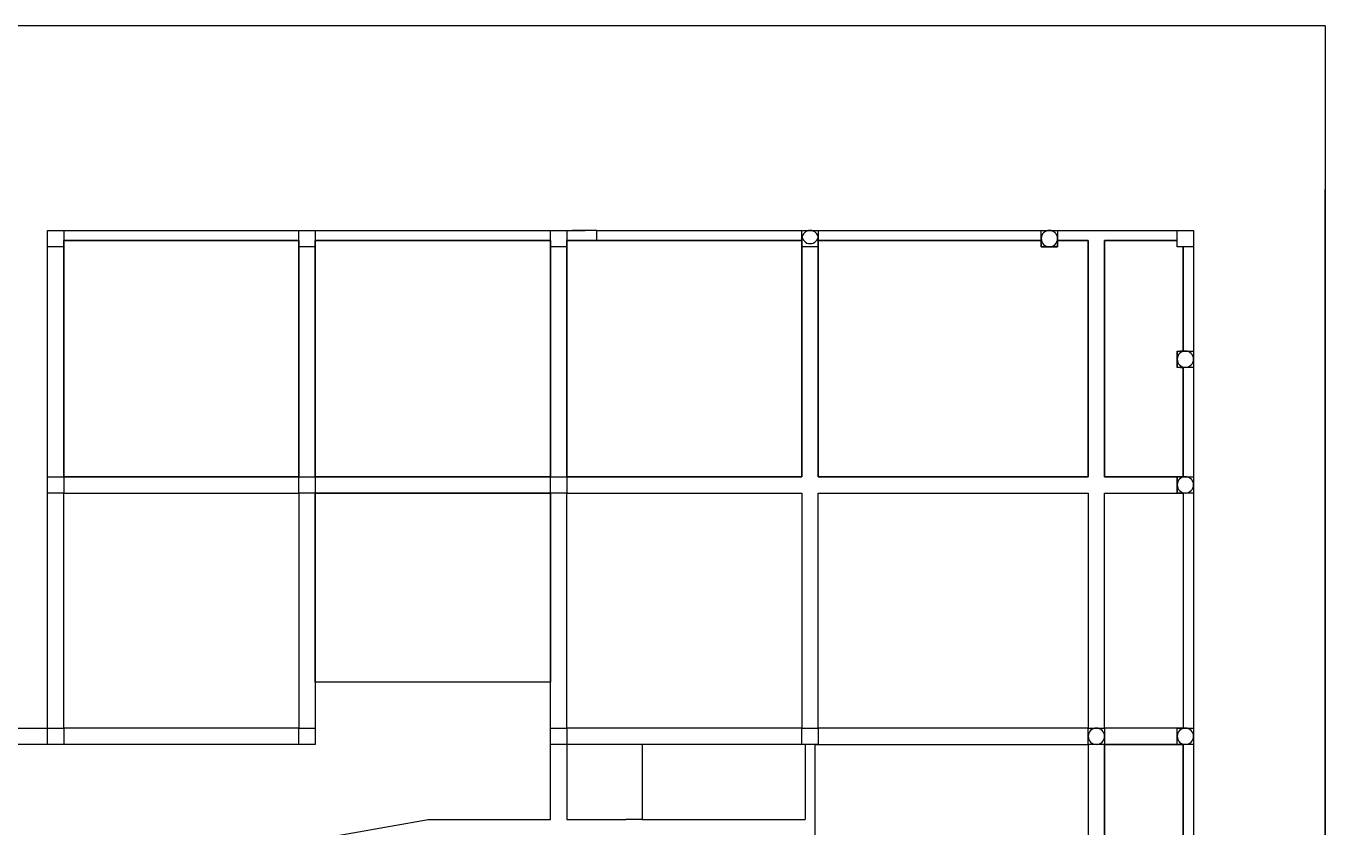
# Model space of a CAD drawing. Header units: inches. Extents: x 2751 to 16603, y -224 to 3976.
# Drawn here: x 4819 to 7995, y 2017 to 3976 of the extents above; entities that cross this region are included whole.
import ezdxf

# ---------------------------------------------------------------- set-up
doc = ezdxf.new("R2010")
doc.units = ezdxf.units.IN
doc.layers.add('A4_OP', color=7, linetype='Continuous')

msp = doc.modelspace()

# ---------------------------------------------------------------- linework, layer by layer
for p, q in [((7995.1, 3976), (2873.1, 3976)), ((7995.1, 3976), (7995.1, -224)), ((7995.1, 191), (7995.1, 3576))]:
    msp.add_line(p, q)
at = {"layer": 'A4_OP'}
for points in [[(4871.1, 3476), (4911.1, 3476)], [(4871.1, 3436), (4871.1, 3476)], [(4871.1, 2853.5), (4871.1, 3476)], [(4871.1, 3476), (5506.1, 3476)], [(4911.1, 3476), (4911.1, 3436)], [(5486.1, 3476), (5526.1, 3476)], [(5486.1, 3436), (5486.1, 3476)], [(5486.1, 3476), (5526.1, 3476)], [(5486.1, 3436), (5486.1, 3476)], [(5506.1, 3476), (6121.1, 3476)], [(5526.1, 3476), (5526.1, 3436)], [(5526.1, 3476), (5526.1, 3436)], [(6101.1, 3476), (6141.1, 3476)], [(6101.1, 3436), (6101.1, 3476)], [(6101.1, 3476), (6141.1, 3476)], [(6101.1, 3436), (6101.1, 3476)], [(6121.1, 3476), (6186.1, 3476)], [(6141.1, 3476), (6141.1, 3436)], [(6141.1, 3476), (6141.1, 3436)], [(6214.3, 3476), (6154.3, 3476)], [(6214.3, 3451), (6214.3, 3476)], [(6214.3, 3476), (6736.1, 3476)], [(6716.1, 3476), (6756.1, 3476)], [(6716.1, 3436), (6716.1, 3476)], [(6736.1, 3476), (7436.1, 3476)], [(6756.1, 3476), (6756.1, 3436)], [(7301.1, 3476), (7341.1, 3476)], [(7301.1, 3436), (7301.1, 3476)], [(7341.1, 3476), (7341.1, 3436)], [(7436.1, 3476), (7673.6, 3476)], [(7633.6, 3476), (7673.6, 3476)], [(7633.6, 3436), (7633.6, 3476)], [(7673.6, 3476), (7673.6, 3436)], [(7673.6, 3476), (7673.6, 2853.5)], [(4911.1, 3436), (4871.1, 3436)], [(4911.1, 2873.5), (4911.1, 3451)], [(4911.1, 3451), (5486.1, 3451)], [(5486.1, 3451), (4911.1, 3451)], [(4911.1, 3451), (4911.1, 2873.5)], [(5486.1, 3451), (5486.1, 2873.5)], [(5486.1, 2873.5), (5486.1, 3451)], [(5526.1, 3436), (5486.1, 3436)], [(5526.1, 3436), (5486.1, 3436)], [(5526.1, 2873.5), (5526.1, 3451)], [(5526.1, 3451), (6101.1, 3451)], [(6101.1, 3451), (5526.1, 3451)], [(5526.1, 3451), (5526.1, 2873.5)], [(6101.1, 3451), (6101.1, 2873.5)], [(6101.1, 2873.5), (6101.1, 3451)], [(6141.1, 3436), (6101.1, 3436)], [(6141.1, 3436), (6101.1, 3436)], [(6141.1, 2873.5), (6141.1, 3451)], [(6141.1, 3451), (6716.1, 3451)], [(6214.3, 3451), (6141.1, 3451)], [(6141.1, 3451), (6141.1, 2873.5)], [(6154.3, 3451), (6214.3, 3451)], [(6716.1, 3451), (6214.3, 3451)], [(6716.1, 3451), (6716.1, 2873.5)], [(6716.1, 2873.5), (6716.1, 3451)], [(6756.1, 3436), (6716.1, 3436)], [(6756.1, 2873.5), (6756.1, 3451)], [(6756.1, 3451), (7301.1, 3451)], [(6756.1, 3451), (6756.1, 2873.5)], [(7301.1, 3451), (6756.1, 3451)], [(7301.1, 3443.5), (7301.1, 3436)], [(7301.1, 3436), (7341.1, 3436)], [(7341.1, 3436), (7301.1, 3436)], [(7341.1, 3451), (7416.1, 3451)], [(7416.1, 3451), (7341.1, 3451)], [(7341.1, 3436), (7341.1, 3443.5)], [(7416.1, 3451), (7416.1, 2873.5)], [(7416.1, 2873.5), (7416.1, 3451)], [(7456.1, 2873.5), (7456.1, 3451)], [(7456.1, 3451), (7633.6, 3451)], [(7633.6, 3451), (7456.1, 3451)], [(7456.1, 3451), (7456.1, 2873.5)], [(7673.6, 3436), (7633.6, 3436)], [(7648.6, 3436), (7648.6, 3180.9)], [(7648.6, 3180.9), (7648.6, 3436)], [(7633.6, 3180.9), (7633.6, 3140.9)], [(7633.6, 3180.9), (7673.6, 3180.9)], [(7633.6, 3140.9), (7633.6, 3180.9)], [(7648.6, 3180.9), (7641.1, 3180.9)], [(7673.6, 3180.9), (7673.6, 3140.9)], [(7673.6, 3140.9), (7633.6, 3140.9)], [(7641.1, 3140.9), (7648.6, 3140.9)], [(7648.6, 3140.9), (7648.6, 2873.5)], [(7648.6, 2873.5), (7648.6, 3140.9)], [(7673.6, 2913.5), (7673.6, 2853.5)], [(7673.6, 2913.5), (7673.6, 2853.5)], [(4871.1, 2873.5), (4911.1, 2873.5)], [(4871.1, 2833.5), (4871.1, 2873.5)], [(5486.1, 2873.5), (4911.1, 2873.5)], [(4911.1, 2873.5), (4911.1, 2833.5)], [(4911.1, 2873.5), (5486.1, 2873.5)], [(5486.1, 2873.5), (5526.1, 2873.5)], [(5486.1, 2833.5), (5486.1, 2873.5)], [(5486.1, 2873.5), (5526.1, 2873.5)], [(5486.1, 2833.5), (5486.1, 2873.5)], [(6101.1, 2873.5), (5526.1, 2873.5)], [(5526.1, 2873.5), (5526.1, 2833.5)], [(5526.1, 2873.5), (5526.1, 2833.5)], [(5526.1, 2873.5), (6101.1, 2873.5)], [(6101.1, 2873.5), (6141.1, 2873.5)], [(6101.1, 2833.5), (6101.1, 2873.5)], [(6716.1, 2873.5), (6141.1, 2873.5)], [(6141.1, 2873.5), (6141.1, 2833.5)], [(6141.1, 2873.5), (6716.1, 2873.5)], [(7416.1, 2873.5), (6756.1, 2873.5)], [(6756.1, 2873.5), (7416.1, 2873.5)], [(7648.6, 2873.5), (7456.1, 2873.5)], [(7456.1, 2873.5), (7648.6, 2873.5)], [(7633.6, 2873.5), (7633.6, 2833.5)], [(7633.6, 2873.5), (7673.6, 2873.5)], [(7633.6, 2833.5), (7633.6, 2873.5)], [(4871.1, 2258.5), (4871.1, 2853.5)], [(4911.1, 2833.5), (4871.1, 2833.5)], [(4911.1, 2833.5), (5486.1, 2833.5)], [(4911.1, 2258.5), (4911.1, 2833.5)], [(4911.1, 2833.5), (5486.1, 2833.5)], [(4911.1, 2258.5), (4911.1, 2833.5)], [(5486.1, 2833.5), (5486.1, 2258.5)], [(5526.1, 2833.5), (5486.1, 2833.5)], [(5526.1, 2833.5), (5486.1, 2833.5)], [(5486.1, 2833.5), (5486.1, 2258.5)], [(5526.1, 2371), (5526.1, 2833.5)], [(5526.1, 2833.5), (6101.1, 2833.5)], [(6101.1, 2833.5), (5526.1, 2833.5)], [(5526.1, 2833.5), (5526.1, 2218.5)], [(6101.1, 2833.5), (6101.1, 2371)], [(6141.1, 2833.5), (6101.1, 2833.5)], [(6101.1, 2238.5), (6101.1, 2833.5)], [(6141.1, 2258.5), (6141.1, 2833.5)], [(6141.1, 2833.5), (6716.1, 2833.5)], [(6141.1, 2258.5), (6141.1, 2833.5)], [(6141.1, 2833.5), (6716.1, 2833.5)], [(6716.1, 2833.5), (6716.1, 2258.5)], [(6716.1, 2833.5), (6716.1, 2258.5)], [(6756.1, 2833.5), (7416.1, 2833.5)], [(6756.1, 2258.5), (6756.1, 2833.5)], [(6756.1, 2833.5), (7416.1, 2833.5)], [(6756.1, 2371), (6756.1, 2833.5)], [(7416.1, 2833.5), (7416.1, 2258.5)], [(7416.1, 2833.5), (7416.1, 2258.5)], [(7456.1, 2258.5), (7456.1, 2833.5)], [(7456.1, 2833.5), (7648.6, 2833.5)], [(7456.1, 2833.5), (7648.6, 2833.5)], [(7456.1, 2258.5), (7456.1, 2833.5)], [(7673.6, 2833.5), (7633.6, 2833.5)], [(7648.6, 2833.5), (7648.6, 2258.5)], [(7648.6, 2833.5), (7648.6, 2258.5)], [(7673.6, 2853.5), (7673.6, 2238.5)], [(6101.1, 2371), (5526.1, 2371)], [(6756.1, 2258.5), (6756.1, 2371)], [(4736.1, 2258.5), (4871.1, 2258.5)], [(4871.1, 2258.5), (4911.1, 2258.5)], [(4871.1, 2218.5), (4871.1, 2258.5)], [(5486.1, 2258.5), (4911.1, 2258.5)], [(4911.1, 2258.5), (4911.1, 2218.5)], [(5486.1, 2258.5), (4911.1, 2258.5)], [(5486.1, 2258.5), (5526.1, 2258.5)], [(5486.1, 2218.5), (5486.1, 2258.5)], [(5526.1, 2258.5), (5526.1, 2218.5)], [(6101.1, 2258.5), (6141.1, 2258.5)], [(6101.1, 2218.5), (6101.1, 2258.5)], [(6716.1, 2258.5), (6141.1, 2258.5)], [(6141.1, 2258.5), (6141.1, 2218.5)], [(6716.1, 2258.5), (6141.1, 2258.5)], [(6716.1, 2258.5), (6756.1, 2258.5)], [(6716.1, 2218.5), (6716.1, 2258.5)], [(6716.1, 2258.5), (6756.1, 2258.5)], [(6716.1, 2218.5), (6716.1, 2258.5)], [(7416.1, 2258.5), (6756.1, 2258.5)], [(6756.1, 2258.5), (6756.1, 2218.5)], [(6756.1, 2258.5), (6756.1, 2218.5)], [(7416.1, 2258.5), (6756.1, 2258.5)], [(7416.1, 2258.5), (7456.1, 2258.5)], [(7416.1, 2218.5), (7416.1, 2258.5)], [(7648.6, 2258.5), (7456.1, 2258.5)], [(7456.1, 2258.5), (7456.1, 2218.5)], [(7648.6, 2258.5), (7456.1, 2258.5)], [(7633.6, 2258.5), (7673.6, 2258.5)], [(7633.6, 2218.5), (7633.6, 2258.5)], [(7673.6, 2258.5), (7673.6, 2218.5)], [(6101.1, 2035.3), (6101.1, 2238.5)], [(7673.6, 2238.5), (7673.6, 1598.5)], [(4891.1, 2218.5), (4756.1, 2218.5)], [(4911.1, 2218.5), (4871.1, 2218.5)], [(5526.1, 2218.5), (4891.1, 2218.5)], [(5526.1, 2218.5), (5486.1, 2218.5)], [(6141.1, 2218.5), (6101.1, 2218.5)], [(6141.1, 2218.5), (6141.1, 2035.3)], [(6723.6, 2218.5), (6141.1, 2218.5)], [(6325.1, 2218.5), (6325.1, 2035.3)], [(6756.1, 2218.5), (6716.1, 2218.5)], [(6756.1, 2218.5), (6716.1, 2218.5)], [(6723.6, 2218.5), (6723.6, 2035.3)], [(6748.6, 1618.5), (6748.6, 2218.5)], [(6748.6, 2218.5), (7416.1, 2218.5)], [(6748.6, 2022.8), (6748.6, 2218.5)], [(6748.6, 2218.5), (7416.1, 2218.5)], [(7416.1, 2218.5), (7416.1, 1618.5)], [(7456.1, 2218.5), (7416.1, 2218.5)], [(7416.1, 2218.5), (7416.1, 1618.5)], [(7456.1, 2218.5), (7648.6, 2218.5)], [(7456.1, 1618.5), (7456.1, 2218.5)], [(7456.1, 2218.5), (7456.1, 1618.5)], [(7648.6, 2218.5), (7456.1, 2218.5)], [(7673.6, 2218.5), (7633.6, 2218.5)], [(7648.6, 2218.5), (7648.6, 1618.5)], [(7648.6, 1618.5), (7648.6, 2218.5)], [(5526.1, 1986.3), (5802, 2035.3)], [(5802, 2035.3), (6101.1, 2035.3)], [(6141.1, 2035.3), (6285.3, 2035.3)], [(6325.1, 2035.3), (6285.3, 2035.3)], [(6325.1, 2035.3), (6723.6, 2035.3)], [(6748.6, 1618.5), (6748.6, 2022.8)]]:
    msp.add_lwpolyline(points, dxfattribs=at)
for points in [[(6756.1, 3456, 1), (6716.1, 3456)], [(6716.1, 3463.5, 1), (6756.1, 3463.5)], [(7341.1, 3456, 1), (7301.1, 3456)], [(7301.1, 3456, 1), (7341.1, 3456)], [(7673.6, 3160.9, 1), (7633.6, 3160.9)], [(7633.6, 3160.9, 1), (7673.6, 3160.9)], [(7673.6, 2853.5, 1), (7633.6, 2853.5)], [(7633.6, 2853.5, 1), (7673.6, 2853.5)], [(7456.1, 2238.5, 1), (7416.1, 2238.5)], [(7673.6, 2238.5, 1), (7633.6, 2238.5)], [(7416.1, 2238.5, 1), (7456.1, 2238.5)], [(7633.6, 2238.5, 1), (7673.6, 2238.5)]]:
    msp.add_lwpolyline(points, format="xyb", dxfattribs=at)

doc.saveas('drawing.dxf')
